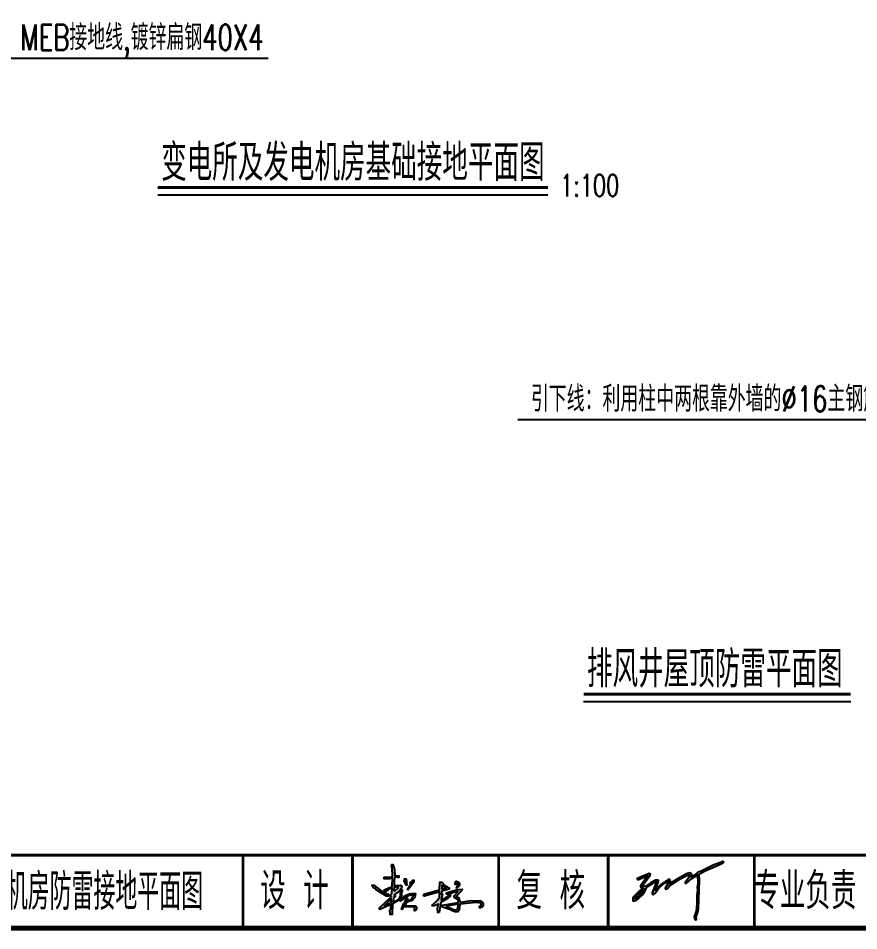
# Model space of a CAD drawing. Header units: millimetres. Extents: x 210068 to 672068, y -299976 to -107099.
# Drawn here: x 482491 to 493998, y -263527 to -251037 of the extents above; entities that cross this region are included whole.
import ezdxf
from ezdxf.enums import TextEntityAlignment as Align

# ---------------------------------------------------------------- set-up
doc = ezdxf.new("R2010")
doc.units = ezdxf.units.MM
doc.header["$LTSCALE"] = 1000
doc.header["$MEASUREMENT"] = 0
for name, color, linetype in [('1', 1, 'Continuous'), ('E-SYST-DIM', 3, 'Continuous'), ('electrical text', 3, 'Continuous'), ('图框', 7, 'Continuous'), ('文字', 7, 'Continuous')]:
    doc.layers.add(name, color=color, linetype=linetype)
doc.styles.add('IDQSTYLE', font='simplex1.shx', dxfattribs={"width": 0.7, "bigfont": 'hztxt.shx'})
doc.styles.get("Standard").update_dxf_attribs({"font": 'simplex1.shx', "width": 0.7, "bigfont": 'HZTXT.shx'})
doc.styles.add('四航院', font='simplex1.shx', dxfattribs={"width": 0.7, "height": 3.5, "bigfont": 'HZTXT.shx'})

# ---------------------------------------------------------------- blocks, each defined once
blk = doc.blocks.new('series')
at = {"width": 0.75}
for tag, height, p in [('页码', 4, (-35.00000019351683, -18.99999978748997)), ('图名', 5, (-220.0000000007553, -281.9999998736282)), ('图号', 5, (-20.00000000087118, -281.9999997322674))]:
    blk.add_attdef(tag, text='', height=height, dxfattribs=at).set_placement(p, align=Align.MIDDLE_CENTER)

msp = doc.modelspace()

# ---------------------------------------------------------------- hatches: boundary and pattern name
at = {"linetype": 'Continuous'}
h = msp.add_hatch(color=256, dxfattribs=at)
h.paths.add_polyline_path([(487605.2872880503, -263016.0912325759), (487584.2872880503, -263040.0912325758), (487584.2872880503, -263052.0912325759), (487599.2872880503, -263058.0912325759), (487437.2872880503, -263211.0912325758), (487434.2872880503, -263229.0912325759), (487443.2872880503, -263235.0912325759), (487593.2872880503, -263169.0912325759), (487593.2872880503, -263226.0912325758), (487575.2872880503, -263265.0912325759), (487584.2872880503, -263274.0912325759), (487584.2872880503, -263304.0912325759), (487608.2872880503, -263307.0912325759), (487617.2872880503, -263160.0912325759), (487713.2872880503, -263097.0912325759), (487713.2872880503, -263118.0912325759), (487728.2872880503, -263124.0912325759, -0.219057), (487908.2872880503, -263037.0912325759), (487878.2872880503, -263091.0912325759), (487827.2872880503, -263133.0912325759), (487884.2872880503, -263112.0912325758), (487920.2872880503, -263070.0912325759), (487929.2872880503, -263019.0912325759, 0.293496), (487734.2872880503, -263100.0912325759), (487740.2872880503, -263001.0912325758), (487749.2872880503, -262986.0912325759), (487746.2872880503, -262968.0912325759), (487722.2872880503, -262989.0912325759, -0.4992800000000001), (487620.2872880503, -263127.0912325759), (487632.2872880503, -263073.0912325759), (487653.2872880503, -263064.0912325759), (487650.2872880503, -263031.0912325759), (487638.2872880503, -263034.0912325758), (487707.2872880503, -262986.0912325758), (487740.2872880503, -262944.0912325758), (487743.2872880503, -262917.0912325759), (487722.2872880503, -262902.0912325759), (487638.2872880503, -262908.0912325759), (487638.2872880503, -262833.0912325757), (487647.2872880503, -262797.0912325758), (487686.2872880503, -262788.0912325759), (487686.2872880503, -262800.0912325759), (487701.2872880503, -262797.0912325759), (487701.2872880503, -262773.0912325759), (487647.2872880503, -262776.0912325759), (487641.2872880503, -262689.0912325758), (487620.2872880503, -262620.0912325759), (487605.2872880503, -262620.0912325759), (487602.2872880503, -262650.0912325759), (487611.2872880503, -262662.0912325759), (487617.2872880503, -262782.0912325759), (487584.2872880503, -262794.0912325759), (487500.2872880503, -262794.0912325759), (487500.2872880503, -262818.0912325759), (487575.2872880503, -262815.0912325759), (487617.2872880503, -262803.0912325759), (487611.2872880503, -262920.0912325759), (487500.2872880503, -262965.0912325758), (487509.2872880503, -262998.0912325759), (487524.2872880503, -262998.0912325759), (487524.2872880503, -262980.0912325759), (487545.2872880503, -262980.0912325759), (487557.2872880503, -262962.0912325759), (487611.2872880503, -262944.0912325759)])
h.paths.add_polyline_path([(487632.2872880503, -262977.0912325759), (487638.2872880503, -262935.0912325759), (487692.2872880503, -262926.0912325759), (487692.2872880503, -262938.0912325758), (487641.2872880503, -262983.0912325759)], flags=16)
h.paths.add_polyline_path([(487596.2872880503, -263088.091232576), (487596.2872880503, -263142.0912325759), (487500.2872880503, -263190.0912325758)], flags=16)
h = msp.add_hatch(color=256, dxfattribs=at)
h.paths.add_polyline_path([(491054.9926276571, -262958.5457223948), (491062.1926276571, -262954.9457223949), (491054.9926276571, -262976.5457223948), (491015.3926276572, -263026.9457223949), (490972.1926276571, -263066.5457223948), (490936.1926276571, -263088.1457223949), (490957.7926276572, -263048.5457223948)], flags=17)
h.paths.add_polyline_path([(492145.7926276572, -262580.5457223948), (492142.1926276571, -262576.9457223949), (492131.3926276572, -262576.9457223949), (492091.7926276572, -262598.5457223948), (492005.3926276572, -262630.9457223949), (491832.5926276571, -262717.3457223949), (491796.5926276571, -262724.5457223948), (491785.7926276572, -262735.3457223949), (491785.7926276572, -262742.5457223948), (491706.5926276571, -262792.9457223949), (491713.7926276572, -262753.3457223949), (491699.3926276572, -262738.9457223949), (491684.9926276571, -262735.3457223949), (491638.1926276571, -262749.7457223949), (491515.7926276572, -262814.5457223948), (491418.5926276571, -262879.3457223949), (491411.3926276572, -262879.3457223949), (491422.1926276571, -262850.5457223948), (491418.5926276571, -262832.5457223948), (491411.3926276572, -262825.3457223949), (491389.7926276572, -262825.3457223949), (491288.9926276571, -262893.7457223949), (491213.3926276572, -262969.3457223949), (491256.5926276571, -262850.5457223948), (491256.5926276571, -262839.7457223949), (491245.7926276572, -262828.9457223949), (491216.9926276571, -262836.1457223949), (491155.7926276572, -262868.5457223948), (491072.9926276571, -262922.5457223948), (491033.3926276572, -262915.3457223949), (491141.3926276572, -262767.7457223949), (491144.9926276571, -262753.3457223949), (491126.9926276571, -262742.5457223948), (490964.9926276571, -262810.9457223949), (490964.9926276571, -262821.7457223949), (490975.7926276572, -262828.9457223949), (491112.5926276571, -262771.3457223949), (491008.1926276571, -262911.7457223949), (491008.1926276571, -262926.1457223949), (491015.3926276572, -262933.3457223949), (491047.7926276572, -262940.5457223948), (491000.9926276571, -262976.5457223948), (490910.9926276571, -263066.5457223948), (490903.7926276572, -263080.9457223949), (490903.7926276572, -263109.7457223949), (490914.5926276571, -263120.5457223948), (490946.9926276571, -263109.7457223949), (490982.9926276571, -263084.5457223948), (491036.9926276571, -263034.1457223949), (491065.7926276572, -262998.1457223949), (491101.7926276572, -262926.1457223949), (491188.1926276571, -262872.1457223949), (491231.3926276572, -262854.1457223949), (491170.1926276571, -263008.9457223949), (491170.1926276571, -263023.3457223949), (491184.5926276571, -263034.1457223949), (491209.7926276572, -263012.5457223948), (491245.7926276572, -262962.1457223949), (491288.9926276571, -262918.9457223949), (491350.1926276571, -262872.1457223949), (491396.9926276571, -262846.9457223949), (491386.1926276571, -262882.9457223949), (491350.1926276571, -262944.1457223949), (491357.3926276572, -262958.5457223948), (491378.9926276571, -262947.7457223949), (491411.3926276572, -262908.1457223949), (491555.3926276572, -262814.5457223948), (491634.5926276571, -262774.9457223949), (491670.5926276571, -262760.5457223948), (491688.5926276571, -262760.5457223948), (491688.5926276571, -262774.9457223949), (491620.1926276571, -262864.9457223949), (491623.7926276572, -262875.7457223949), (491638.1926276571, -262875.7457223949), (491713.7926276572, -262810.9457223949), (491789.3926276572, -262767.7457223949), (491792.9926276571, -262875.7457223949), (491785.7926276572, -262929.7457223949), (491789.3926276572, -262972.9457223949), (491782.1926276571, -263034.1457223949), (491782.1926276571, -263156.5457223948), (491771.3926276572, -263260.9457223949), (491746.1926276571, -263332.9457223949), (491749.7926276572, -263358.1457223949), (491764.1926276571, -263376.1457223949), (491771.3926276572, -263376.1457223949), (491778.5926276571, -263365.3457223949), (491771.3926276572, -263336.5457223948), (491796.5926276571, -263271.7457223949), (491803.7926276572, -263224.9457223949), (491818.1926276571, -262836.1457223949), (491814.5926276571, -262753.3457223949), (491893.7926276572, -262706.5457223948), (492113.3926276572, -262612.9457223949), (492152.9926276571, -262587.7457223949)])
for points in [[(487533.2872880503, -263052.0912325759), (487566.2872880503, -263055.0912325759), (487569.2872880503, -263040.0912325759), (487554.2872880503, -263022.0912325759), (487545.2872880503, -263031.0912325759), (487491.2872880503, -263004.0912325759), (487359.2872880503, -262902.0912325759), (487338.2872880503, -262902.0912325759, 0.4267919999999999), (487380.2872880503, -262950.0912325759), (487389.2872880503, -262965.0912325759)], [(487785.2872880503, -262875.0912325759), (487785.2872880503, -262851.0912325759), (487773.2872880503, -262854.0912325759), (487779.2872880503, -262815.0912325759), (487803.2872880503, -262815.0912325759), (487809.2872880503, -262905.0912325759), (487800.2872880503, -262905.0912325759)], [(487827.2872880503, -262971.0912325759), (487821.2872880503, -262965.0912325759), (487881.2872880503, -262863.0912325759), (487851.2872880503, -262869.0912325759), (487893.2872880503, -262833.0912325759), (487908.2872880503, -262836.0912325759), (487908.2872880503, -262863.0912325759)], [(488487.2872880503, -262941.0912325759), (488496.2872880503, -262950.0912325759), (488526.2872880503, -262911.0912325759, 0.6647500000000001), (488478.2872880503, -262851.0912325759), (488472.2872880503, -262893.0912325759), (488490.2872880503, -262878.0912325759, -0.537712)]]:
    msp.add_hatch(color=256, dxfattribs=at).paths.add_polyline_path(points)
h = msp.add_hatch(color=256, dxfattribs=at)
h.paths.add_polyline_path([(488163.2872880503, -263172.0912325759), (488160.2872880503, -263187.0912325759), (488187.2872880503, -263187.0912325759), (488244.2872880503, -263163.0912325759), (488232.2872880503, -263217.0912325758), (488235.2872880503, -263277.0912325759), (488253.2872880503, -263277.0912325759), (488277.2872880503, -263142.0912325758), (488349.2872880503, -263100.0912325759), (488409.2872880503, -263049.0912325759), (488406.2872880503, -263031.0912325759), (488388.2872880503, -263049.0912325759), (488283.2872880503, -263103.0912325759), (488298.2872880503, -263025.0912325759), (488283.2872880503, -263025.0912325759), (488292.2872880503, -262983.0912325759), (488391.2872880503, -262956.0912325759), (488391.2872880503, -262941.0912325759), (488325.2872880503, -262905.0912325759), (488289.2872880503, -262863.0912325759), (488265.2872880503, -262863.0912325759), (488259.2872880503, -262968.0912325759), (488076.2872880503, -263016.0912325759), (488070.2872880503, -263025.0912325759), (488046.2872880503, -263028.0912325759), (488040.2872880503, -263046.0912325759), (488052.2872880503, -263055.0912325759), (488259.2872880503, -262995.0912325759), (488256.2872880503, -263067.0912325759), (488229.2872880503, -263109.0912325758)])
h.paths.add_polyline_path([(488292.2872880503, -262959.0912325759), (488292.2872880503, -262905.0912325759), (488349.2872880503, -262944.0912325759)], flags=16)
h = msp.add_hatch(color=256, dxfattribs=at)
h.paths.add_polyline_path([(488511.2872880503, -262995.0912325758), (488460.2872880503, -263049.0912325759), (488460.2872880503, -263067.0912325759), (488517.2872880503, -263109.0912325759), (488514.2872880503, -263139.0912325759), (488295.2872880503, -263178.0912325759), (488292.2872880503, -263193.0912325759), (488301.2872880503, -263205.0912325759), (488421.2872880503, -263244.0912325759), (488430.2872880503, -263256.0912325759), (488487.2872880503, -263274.0912325759), (488511.2872880503, -263268.0912325759), (488526.2872880503, -263244.0912325758), (488538.2872880503, -263163.0912325758), (488757.2872880504, -263139.0912325759), (488829.2872880503, -263151.0912325759), (488829.2872880503, -263178.0912325759), (488808.2872880503, -263196.0912325758), (488805.2872880503, -263214.0912325759, 1.055254), (488808.2872880503, -263118.0912325759), (488697.2872880503, -263115.0912325759), (488541.2872880503, -263136.0912325759), (488520.2872880503, -263073.0912325759), (488487.2872880503, -263058.0912325759), (488565.2872880503, -262974.0912325759), (488568.2872880503, -262959.0912325759), (488487.2872880503, -262965.0912325759), (488352.2872880503, -263010.0912325759), (488352.2872880503, -263028.0912325759), (488373.2872880503, -263034.0912325759), (488451.2872880504, -263004.0912325758)])
h.paths.add_polyline_path([(488517.2872880503, -263163.0912325757), (488505.2872880503, -263232.0912325758), (488490.2872880503, -263247.0912325759), (488451.2872880503, -263238.0912325759), (488355.2872880503, -263190.0912325759)], flags=16)
h = msp.add_hatch(color=256, dxfattribs=at)
edge = h.paths.add_edge_path()
edge.add_line((487926.2872880503, -263253.0912325759), (487917.2872880503, -263253.0912325759))
edge.add_line((487917.2872880503, -263253.0912325759), (487917.2872880503, -263211.0912325759))
edge.add_line((487917.2872880503, -263211.0912325759), (487908.2872880503, -263199.0912325759))
edge.add_line((487908.2872880503, -263199.0912325759), (487767.2872880503, -263199.0912325759))
edge.add_line((487767.2872880503, -263199.0912325759), (487746.2872880503, -263235.0912325759))
edge.add_line((487746.2872880503, -263235.0912325759), (487737.2872880503, -263232.0912325759))
edge.add_line((487737.2872880503, -263232.0912325759), (487770.2872880503, -263148.0912325759))
edge.add_line((487770.2872880503, -263148.0912325759), (487779.2872880503, -263148.0912325759))
edge.add_line((487779.2872880503, -263148.0912325759), (487806.2872880503, -263082.0912325759))
edge.add_line((487806.2872880503, -263082.0912325759), (487821.2872880503, -263082.0912325759))
edge.add_line((487821.2872880503, -263082.0912325759), (487821.2872880503, -263115.0912325759))
edge.add_line((487821.2872880503, -263115.0912325759), (487782.2872880503, -263181.0912325759))
edge.add_line((487782.2872880503, -263181.0912325759), (487926.2872880503, -263184.0912325759))
edge.add_arc((487899.3152814904, -263218.5912325759), 43.79199855980945, -51.98180027217779, 51.98180027217779, ccw=False)

# ---------------------------------------------------------------- linework, layer by layer
for p, q in [((484402.3185290443, -253454.8870338274), (489742.8887816919, -253454.8870338274)), ((490232.2553144863, -260387.7458052285), (493887.789690337, -260387.7458052285))]:
    msp.add_line(p, q)
for points, const_width in [([(503068.4714568972, -235791.9200173799), (465068.4714568972, -235791.9200447841), (465068.4714768275, -263491.9200447375), (503068.4714768275, -263491.9200173566), (503068.4714568041, -235791.9200174032)], 70), ([(484402.3185290471, -253354.8870338289), (489742.8887816947, -253354.8870338289)], 40), ([(490232.2553144891, -260287.74580523), (493887.7896903398, -260287.74580523)], 40), ([(465068.4714760825, -262491.9200447375), (503068.4714760825, -262491.9200173334)], 40), ([(492568.4714773863, -263491.9200244405), (492568.4714767344, -262491.9200249062)], 40)]:
    msp.add_lwpolyline(points, dxfattribs=dict(const_width=const_width))
for points in [[(487608.2872880503, -263307.0912325759), (487584.2872880503, -263304.0912325759), (487584.2872880503, -263274.0912325759), (487575.2872880503, -263265.0912325759), (487593.2872880503, -263226.0912325759), (487593.2872880503, -263169.0912325759), (487443.2872880503, -263235.0912325759), (487434.2872880503, -263229.0912325759), (487437.2872880503, -263211.0912325759), (487599.2872880503, -263058.0912325759), (487584.2872880503, -263052.0912325759), (487584.2872880503, -263040.0912325759), (487605.2872880503, -263016.0912325759), (487611.2872880503, -262944.0912325759), (487557.2872880503, -262962.0912325759), (487545.2872880503, -262980.0912325759), (487524.2872880503, -262980.0912325759), (487524.2872880503, -262998.0912325759), (487509.2872880503, -262998.0912325759), (487500.2872880503, -262965.0912325759), (487611.2872880503, -262920.0912325759), (487617.2872880503, -262803.0912325759), (487575.2872880503, -262815.0912325759), (487500.2872880503, -262818.0912325759), (487500.2872880503, -262794.0912325759), (487584.2872880503, -262794.0912325759), (487617.2872880503, -262782.0912325759), (487611.2872880503, -262662.0912325759), (487602.2872880503, -262650.0912325759), (487605.2872880503, -262620.0912325759), (487620.2872880503, -262620.0912325759), (487641.2872880503, -262689.0912325759), (487647.2872880503, -262776.0912325759), (487701.2872880503, -262773.0912325759), (487701.2872880503, -262797.0912325759), (487686.2872880503, -262800.0912325759), (487686.2872880503, -262788.0912325759), (487647.2872880503, -262797.0912325759), (487638.2872880503, -262833.0912325759), (487638.2872880503, -262908.0912325759), (487722.2872880503, -262902.0912325759), (487743.2872880503, -262917.0912325759), (487740.2872880503, -262944.0912325759), (487707.2872880503, -262986.0912325759), (487638.2872880503, -263034.0912325759), (487650.2872880503, -263031.0912325759), (487653.2872880503, -263064.0912325759), (487632.2872880503, -263073.0912325759), (487620.2872880503, -263127.0912325759, 0.49928), (487722.2872880503, -262989.0912325759), (487746.2872880503, -262968.0912325759), (487749.2872880503, -262986.0912325759), (487740.2872880503, -263001.0912325759), (487734.2872880503, -263100.0912325759, -0.293496), (487929.2872880503, -263019.0912325759), (487920.2872880503, -263070.0912325759), (487884.2872880503, -263112.0912325759), (487827.2872880503, -263133.0912325759), (487878.2872880503, -263091.0912325759), (487908.2872880503, -263037.0912325759, 0.219057), (487728.2872880503, -263124.0912325759), (487713.2872880503, -263118.0912325759), (487713.2872880503, -263097.0912325759), (487617.2872880503, -263160.0912325759)], [(487566.2872880503, -263055.0912325759), (487533.2872880503, -263052.0912325759), (487389.2872880503, -262965.0912325759), (487380.2872880503, -262950.0912325759, -0.426792), (487338.2872880503, -262902.0912325759), (487359.2872880503, -262902.0912325759), (487491.2872880503, -263004.0912325759), (487545.2872880503, -263031.0912325759), (487554.2872880503, -263022.0912325759), (487569.2872880503, -263040.0912325759)], [(488496.2872880503, -262950.0912325759), (488487.2872880503, -262941.0912325759, 0.537712), (488490.2872880503, -262878.0912325759), (488472.2872880503, -262893.0912325759), (488478.2872880503, -262851.0912325759, -0.66475), (488526.2872880503, -262911.0912325759)], [(488487.2872880503, -263274.0912325759), (488430.2872880503, -263256.0912325759), (488421.2872880503, -263244.0912325759), (488301.2872880503, -263205.0912325759), (488292.2872880503, -263193.0912325759), (488295.2872880503, -263178.0912325759), (488514.2872880503, -263139.0912325759), (488517.2872880503, -263109.0912325759), (488460.2872880503, -263067.0912325759), (488460.2872880503, -263049.0912325759), (488511.2872880503, -262995.0912325759), (488451.2872880503, -263004.0912325759), (488373.2872880503, -263034.0912325759), (488352.2872880503, -263028.0912325759), (488352.2872880503, -263010.0912325759), (488487.2872880503, -262965.0912325759), (488568.2872880503, -262959.0912325759), (488565.2872880503, -262974.0912325759), (488487.2872880503, -263058.0912325759), (488520.2872880503, -263073.0912325759), (488541.2872880503, -263136.0912325759), (488697.2872880503, -263115.0912325759), (488808.2872880503, -263118.0912325759, -1.055254), (488805.2872880503, -263214.0912325759), (488808.2872880503, -263196.0912325759), (488829.2872880503, -263178.0912325759), (488829.2872880503, -263151.0912325759), (488757.2872880503, -263139.0912325759), (488538.2872880503, -263163.0912325759), (488526.2872880503, -263244.0912325759), (488511.2872880503, -263268.0912325759)], [(487926.2872880503, -263253.0912325759), (487917.2872880503, -263253.0912325759), (487917.2872880503, -263211.0912325759), (487908.2872880503, -263199.0912325759), (487767.2872880503, -263199.0912325759), (487746.2872880503, -263235.0912325759), (487737.2872880503, -263232.0912325759), (487770.2872880503, -263148.0912325759), (487779.2872880503, -263148.0912325759), (487806.2872880503, -263082.0912325759), (487821.2872880503, -263082.0912325759), (487821.2872880503, -263115.0912325759), (487782.2872880503, -263181.0912325759), (487926.2872880503, -263184.0912325759, -0.487536)]]:
    msp.add_lwpolyline(points, format="xyb", close=True, dxfattribs=at)
for points in [[(492145.7926276572, -262580.5457223948), (492142.1926276571, -262576.9457223949), (492131.3926276572, -262576.9457223949), (492091.7926276572, -262598.5457223948), (492005.3926276572, -262630.9457223949), (491832.5926276571, -262717.3457223949), (491796.5926276571, -262724.5457223948), (491785.7926276572, -262735.3457223949), (491785.7926276572, -262742.5457223948), (491706.5926276571, -262792.9457223949), (491713.7926276572, -262753.3457223949), (491699.3926276572, -262738.9457223949), (491684.9926276571, -262735.3457223949), (491638.1926276571, -262749.7457223949), (491515.7926276572, -262814.5457223948), (491418.5926276571, -262879.3457223949), (491411.3926276572, -262879.3457223949), (491422.1926276571, -262850.5457223948), (491418.5926276571, -262832.5457223948), (491411.3926276572, -262825.3457223949), (491389.7926276572, -262825.3457223949), (491288.9926276571, -262893.7457223949), (491213.3926276572, -262969.3457223949), (491256.5926276571, -262850.5457223948), (491256.5926276571, -262839.7457223949), (491245.7926276572, -262828.9457223949), (491216.9926276571, -262836.1457223949), (491155.7926276572, -262868.5457223948), (491072.9926276571, -262922.5457223948), (491033.3926276572, -262915.3457223949), (491141.3926276572, -262767.7457223949), (491144.9926276571, -262753.3457223949), (491126.9926276571, -262742.5457223948), (490964.9926276571, -262810.9457223949), (490964.9926276571, -262821.7457223949), (490975.7926276572, -262828.9457223949), (491112.5926276571, -262771.3457223949), (491008.1926276571, -262911.7457223949), (491008.1926276571, -262926.1457223949), (491015.3926276572, -262933.3457223949), (491047.7926276572, -262940.5457223948), (491000.9926276571, -262976.5457223948), (490910.9926276571, -263066.5457223948), (490903.7926276572, -263080.9457223949), (490903.7926276572, -263109.7457223949), (490914.5926276571, -263120.5457223948), (490946.9926276571, -263109.7457223949), (490982.9926276571, -263084.5457223948), (491036.9926276571, -263034.1457223949), (491065.7926276572, -262998.1457223949), (491101.7926276572, -262926.1457223949), (491188.1926276571, -262872.1457223949), (491231.3926276572, -262854.1457223949), (491170.1926276571, -263008.9457223949), (491170.1926276571, -263023.3457223949), (491184.5926276571, -263034.1457223949), (491209.7926276572, -263012.5457223948), (491245.7926276572, -262962.1457223949), (491288.9926276571, -262918.9457223949), (491350.1926276571, -262872.1457223949), (491396.9926276571, -262846.9457223949), (491386.1926276571, -262882.9457223949), (491350.1926276571, -262944.1457223949), (491357.3926276572, -262958.5457223948), (491378.9926276571, -262947.7457223949), (491411.3926276572, -262908.1457223949), (491555.3926276572, -262814.5457223948), (491634.5926276571, -262774.9457223949), (491670.5926276571, -262760.5457223948), (491688.5926276571, -262760.5457223948), (491688.5926276571, -262774.9457223949), (491620.1926276571, -262864.9457223949), (491623.7926276572, -262875.7457223949), (491638.1926276571, -262875.7457223949), (491713.7926276572, -262810.9457223949), (491789.3926276572, -262767.7457223949), (491792.9926276571, -262875.7457223949), (491785.7926276572, -262929.7457223949), (491789.3926276572, -262972.9457223949), (491782.1926276571, -263034.1457223949), (491782.1926276571, -263156.5457223948), (491771.3926276572, -263260.9457223949), (491746.1926276571, -263332.9457223949), (491749.7926276572, -263358.1457223949), (491764.1926276571, -263376.1457223949), (491771.3926276572, -263376.1457223949), (491778.5926276571, -263365.3457223949), (491771.3926276572, -263336.5457223948), (491796.5926276571, -263271.7457223949), (491803.7926276572, -263224.9457223949), (491818.1926276571, -262836.1457223949), (491814.5926276571, -262753.3457223949), (491893.7926276572, -262706.5457223948), (492113.3926276572, -262612.9457223949), (492152.9926276571, -262587.7457223949), (492145.7926276572, -262580.5457223948)], [(491054.9926276571, -262958.5457223948), (491062.1926276571, -262954.9457223949), (491054.9926276571, -262976.5457223948), (491015.3926276572, -263026.9457223949), (490972.1926276571, -263066.5457223948), (490936.1926276571, -263088.1457223949), (490957.7926276572, -263048.5457223948), (491054.9926276571, -262958.5457223948)]]:
    msp.add_lwpolyline(points, dxfattribs=at)
for points in [[(487785.2872880503, -262875.0912325759), (487785.2872880503, -262851.0912325759), (487773.2872880503, -262854.0912325759), (487779.2872880503, -262815.0912325759), (487803.2872880503, -262815.0912325759), (487809.2872880503, -262905.0912325759), (487800.2872880503, -262905.0912325759)], [(487827.2872880503, -262971.0912325759), (487821.2872880503, -262965.0912325759), (487881.2872880503, -262863.0912325759), (487851.2872880503, -262869.0912325759), (487893.2872880503, -262833.0912325759), (487908.2872880503, -262836.0912325759), (487908.2872880503, -262863.0912325759)], [(488253.2872880503, -263277.0912325759), (488235.2872880503, -263277.0912325759), (488232.2872880503, -263217.0912325759), (488244.2872880503, -263163.0912325759), (488187.2872880503, -263187.0912325759), (488160.2872880503, -263187.0912325759), (488163.2872880503, -263172.0912325759), (488229.2872880503, -263109.0912325759), (488256.2872880503, -263067.0912325759), (488259.2872880503, -262995.0912325759), (488052.2872880503, -263055.0912325759), (488040.2872880503, -263046.0912325759), (488046.2872880503, -263028.0912325759), (488070.2872880503, -263025.0912325759), (488076.2872880503, -263016.0912325759), (488259.2872880503, -262968.0912325759), (488265.2872880503, -262863.0912325759), (488289.2872880503, -262863.0912325759), (488325.2872880503, -262905.0912325759), (488391.2872880503, -262941.0912325759), (488391.2872880503, -262956.0912325759), (488292.2872880503, -262983.0912325759), (488283.2872880503, -263025.0912325759), (488298.2872880503, -263025.0912325759), (488283.2872880503, -263103.0912325759), (488388.2872880503, -263049.0912325759), (488406.2872880503, -263031.0912325759), (488409.2872880503, -263049.0912325759), (488349.2872880503, -263100.0912325759), (488277.2872880503, -263142.0912325759)], [(488292.2872880503, -262959.0912325759), (488349.2872880503, -262944.0912325759), (488292.2872880503, -262905.0912325759)], [(487641.2872880503, -262983.0912325759), (487692.2872880503, -262938.0912325759), (487692.2872880503, -262926.0912325759), (487638.2872880503, -262935.0912325759), (487632.2872880503, -262977.0912325759)], [(487500.2872880503, -263190.0912325759), (487596.2872880503, -263142.0912325759), (487596.2872880503, -263088.0912325759)], [(488505.2872880503, -263232.0912325759), (488517.2872880503, -263163.0912325759), (488355.2872880503, -263190.0912325759), (488451.2872880503, -263238.0912325759), (488490.2872880503, -263247.0912325759)]]:
    msp.add_lwpolyline(points, close=True, dxfattribs=at)
at = {"layer": 'E-SYST-DIM'}
msp.add_line((495527.0364456964, -256533.9165653008), (489329.2310483393, -256533.9165653008), dxfattribs=at)
at = {"layer": 'electrical text'}
msp.add_line((482342.364491365, -251584.0824263028), (485910.7533937021, -251584.0824263028), dxfattribs=at)
at = {"layer": '图框', "const_width": 40}
for points in [[(485568.4714773863, -263491.9200292077), (485568.4714767344, -262491.9200299528)], [(487068.4714773863, -263491.9200281716), (487068.4714767344, -262491.9200288701)], [(489068.4714773863, -263491.9200268736), (489068.4714767344, -262491.9200274324)], [(490568.4714773863, -263491.9200257967), (490568.4714767344, -262491.9200263497)], [(492568.4714773863, -263491.9200244405), (492568.4714767344, -262491.9200249062)]]:
    msp.add_lwpolyline(points, dxfattribs=at)

# ---------------------------------------------------------------- block references
ref = msp.add_blockref('series', (504068.4714768103, -234791.9200447663), dxfattribs=dict(xscale=100, yscale=100, zscale=100))
ref.add_attrib('图名', '隧道泵房 变电所及发电机房防雷接地平面图', dxfattribs={"height": 500, "width": 0.6}).set_placement((482068.4714767346, -262991.9200321294), align=Align.MIDDLE_CENTER)

# ---------------------------------------------------------------- texts
at = {"width": 0.7}
msp.add_text('专业负责', height=500, dxfattribs=at).set_placement((493267.4943210955, -262982.4613790033), align=Align.MIDDLE_CENTER)
at = {"layer": '1', "color": 0, "linetype": 'Continuous', "style": '四航院', "width": 0.7}
for s, p in [('变电所及发电机房基础接地平面图', (484447.3007203303, -253262.4467211873)), ('排风井屋顶防雷平面图', (490277.2375057724, -260195.3054925884))]:
    msp.add_text(s, height=500, dxfattribs=at).set_placement(p)
at = {"layer": 'E-SYST-DIM', "style": 'IDQSTYLE', "width": 0.7}
msp.add_text('引下线：利用柱中两根靠外墙的%%C16主钢筋,上下焊通。', height=350, dxfattribs=at).set_placement((489510.0904300387, -256421.3220899416))
at = {"layer": 'electrical text', "width": 0.7}
msp.add_text('MEB接地线,镀锌扁钢40X4', height=350, dxfattribs=at).set_placement((482518.4755341947, -251474.1897340751))
at = {"layer": '图框', "width": 0.7}
for s, p in [('设 计', (486272.9380965631, -262982.4613840557)), ('复 核', (489782.4198311593, -262982.4613816692))]:
    msp.add_text(s, height=500, dxfattribs=at).set_placement(p, align=Align.MIDDLE_CENTER)
at = {"layer": '文字', "width": 0.7}
msp.add_text('1:100', height=300, dxfattribs=at).set_placement((490314.3168913799, -253324.9780403597), align=Align.MIDDLE_CENTER)

doc.saveas('drawing.dxf')
